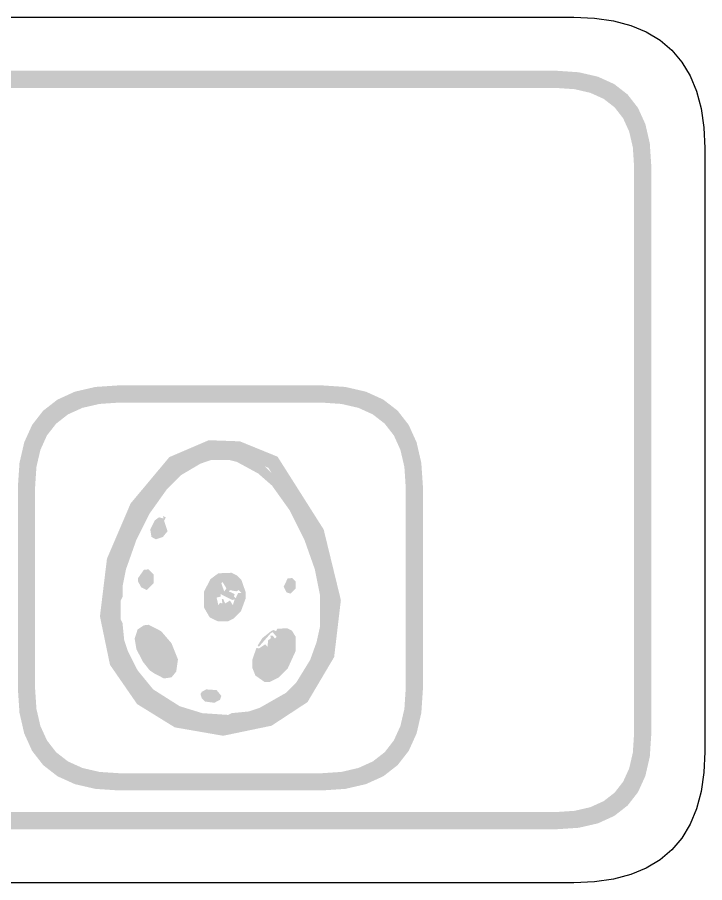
# Model space of a CAD drawing. Header units: millimetres. Extents: x 6 to 294, y 109 to 451.
# Drawn here: x 54.09 to 70.04, y 340.86 to 360.94 of the extents above; entities that cross this region are included whole.
import ezdxf

# ---------------------------------------------------------------- set-up
doc = ezdxf.new("R2010")
doc.units = ezdxf.units.MM
doc.layers.add('CUT', color=1, linetype='Continuous')
doc.layers.add('RASTER', color=7, linetype='Continuous')

msp = doc.modelspace()

# ---------------------------------------------------------------- hatches: boundary and pattern name
at = {"layer": 'RASTER'}
h = msp.add_hatch(color=7, dxfattribs=at)
h.paths.add_polyline_path([(7.2, 357.501), (7.234, 358.016), (7.337, 358.463), (7.509, 358.841), (7.75, 359.151), (8.059, 359.391), (8.438, 359.563), (8.884, 359.666), (9.4, 359.701), (66.6, 359.701), (67.116, 359.666), (67.563, 359.563), (67.941, 359.391), (68.25, 359.151), (68.491, 358.841), (68.663, 358.463), (68.766, 358.016), (68.8, 357.501), (68.8, 344.301), (68.766, 343.785), (68.663, 343.338), (68.491, 342.96), (68.25, 342.651), (67.941, 342.41), (67.563, 342.238), (67.116, 342.135), (66.6, 342.101), (9.4, 342.101), (8.884, 342.135), (8.438, 342.238), (8.059, 342.41), (7.75, 342.651), (7.509, 342.96), (7.337, 343.338), (7.234, 343.785), (7.2, 344.301)])
h.paths.add_polyline_path([(7.6, 357.501), (7.6, 344.301), (7.628, 343.879), (7.712, 343.513), (7.853, 343.204), (8.05, 342.951), (8.303, 342.754), (8.612, 342.613), (8.978, 342.529), (9.4, 342.501), (66.6, 342.501), (67.022, 342.529), (67.387, 342.613), (67.697, 342.754), (67.95, 342.951), (68.147, 343.204), (68.288, 343.513), (68.372, 343.879), (68.4, 344.301), (68.4, 357.501), (68.372, 357.923), (68.288, 358.288), (68.147, 358.598), (67.95, 358.851), (67.697, 359.048), (67.387, 359.188), (67.022, 359.273), (66.6, 359.301), (9.4, 359.301), (8.978, 359.273), (8.612, 359.188), (8.303, 359.048), (8.05, 358.851), (7.853, 358.598), (7.712, 358.288), (7.628, 357.923), (7.6, 357.501)], flags=0)
h = msp.add_hatch(color=7, dxfattribs=at)
h.paths.add_polyline_path([(54.1, 350.051), (54.137, 350.602), (54.247, 351.079), (54.43, 351.483), (54.687, 351.813), (55.018, 352.07), (55.422, 352.254), (55.899, 352.364), (56.45, 352.401), (61.15, 352.401), (61.701, 352.364), (62.178, 352.254), (62.582, 352.07), (62.913, 351.813), (63.17, 351.483), (63.353, 351.079), (63.463, 350.602), (63.5, 350.051), (63.5, 345.351), (63.463, 344.8), (63.353, 344.323), (63.17, 343.919), (62.912, 343.588), (62.582, 343.331), (62.178, 343.148), (61.701, 343.038), (61.15, 343.001), (56.45, 343.001), (55.899, 343.038), (55.422, 343.148), (55.018, 343.331), (54.688, 343.588), (54.43, 343.919), (54.247, 344.323), (54.137, 344.8), (54.1, 345.351)])
h.paths.add_polyline_path([(54.5, 350.051), (54.5, 345.351), (54.53, 344.894), (54.622, 344.498), (54.774, 344.163), (54.987, 343.888), (55.262, 343.675), (55.597, 343.523), (55.993, 343.431), (56.45, 343.401), (61.15, 343.401), (61.607, 343.431), (62.003, 343.523), (62.338, 343.675), (62.613, 343.888), (62.826, 344.163), (62.978, 344.498), (63.07, 344.894), (63.1, 345.351), (63.1, 350.051), (63.07, 350.508), (62.978, 350.904), (62.826, 351.239), (62.613, 351.513), (62.338, 351.727), (62.003, 351.879), (61.607, 351.97), (61.15, 352.001), (56.45, 352.001), (55.993, 351.97), (55.597, 351.879), (55.262, 351.727), (54.988, 351.513), (54.774, 351.239), (54.622, 350.904), (54.53, 350.508), (54.5, 350.051)], flags=0)
h = msp.add_hatch(color=7, dxfattribs=at)
h.paths.add_polyline_path([(58.529, 351.128), (59.252, 351.102), (60.126, 350.746), (61.197, 349.056), (61.596, 347.418), (61.44, 346.097), (60.821, 345.051), (59.988, 344.504), (58.863, 344.27), (57.741, 344.465), (56.866, 345.006), (56.237, 345.917), (56.004, 347.04), (56.167, 348.379), (56.716, 349.661), (57.616, 350.737)])
h.paths.add_polyline_path([(58.589, 350.806), (57.812, 350.473), (56.992, 349.491), (56.479, 348.295), (56.328, 347.053), (56.537, 346.045), (57.091, 345.243), (57.857, 344.77), (58.858, 344.596), (59.864, 344.804), (60.583, 345.278), (61.13, 346.202), (61.272, 347.399), (60.899, 348.929), (59.911, 350.489), (59.184, 350.784), (58.589, 350.806)], flags=0)
h = msp.add_hatch(color=7, dxfattribs=at)
h.paths.add_polyline_path([(58.51, 350.855), (59.102, 350.867), (59.343, 350.786), (59.837, 350.517), (60.28, 350.075), (60.561, 349.672), (60.871, 349.097), (61.152, 348.374), (61.313, 347.69), (61.313, 346.725), (61.273, 346.524), (61.072, 345.921), (60.883, 345.587), (60.4, 345.064), (60.159, 344.903), (59.785, 344.714), (59.182, 344.553), (58.458, 344.553), (58.257, 344.594), (57.775, 344.754), (57.36, 344.984), (56.999, 345.265), (56.757, 345.547), (56.407, 346.242), (56.287, 346.725), (56.287, 347.61), (56.327, 347.69), (56.367, 348.092), (56.488, 348.494), (56.838, 349.311), (57.159, 349.833), (57.602, 350.356), (58.044, 350.678)])
h.paths.add_polyline_path([(58.579, 350.666), (58.338, 350.585), (57.883, 350.316), (57.561, 349.994), (57.159, 349.431), (56.85, 348.816), (56.608, 348.132), (56.528, 347.73), (56.528, 347.489), (56.488, 347.408), (56.488, 346.966), (56.528, 346.886), (56.568, 346.484), (56.649, 346.242), (56.878, 345.788), (57.24, 345.346), (57.855, 344.956), (58.378, 344.795), (58.981, 344.754), (59.061, 344.795), (59.463, 344.835), (59.705, 344.915), (60.32, 345.265), (60.561, 345.506), (60.883, 346.029), (61.032, 346.443), (61.112, 346.805), (61.112, 347.529), (60.992, 348.132), (60.75, 348.816), (60.4, 349.512), (59.998, 350.075), (59.677, 350.356), (59.182, 350.625), (59.021, 350.666)], flags=0)
h.paths.add_polyline_path([(57.465, 349.367), (57.533, 349.339), (57.493, 349.258), (57.574, 349.017), (57.465, 348.884), (57.304, 348.828), (57.2, 348.884), (57.171, 349.057), (57.28, 349.27), (57.372, 349.339), (57.481, 349.311)], flags=0)
h.paths.add_polyline_path([(57.023, 348.12), (57.131, 348.132), (57.252, 348.012), (57.252, 347.811), (57.091, 347.65), (56.958, 347.718), (56.89, 347.851), (56.89, 347.931)], flags=0)
h.paths.add_polyline_path([(58.752, 348.04), (59.061, 348.052), (59.194, 347.984), (59.291, 347.879), (59.383, 347.61), (59.383, 347.449), (59.275, 347.155), (59.114, 346.994), (58.981, 346.926), (58.74, 346.926), (58.551, 347.018), (58.418, 347.248), (58.418, 347.61), (58.567, 347.903)], flags=0)
h.paths.add_polyline_path([(60.36, 347.919), (60.469, 347.931), (60.549, 347.851), (60.549, 347.69), (60.429, 347.569), (60.336, 347.597), (60.268, 347.73)], flags=0)
h.paths.add_polyline_path([(58.848, 347.839), (58.82, 347.811), (58.888, 347.622), (58.941, 347.69)], flags=0)
h.paths.add_polyline_path([(59.021, 347.65), (58.993, 347.622), (59.13, 347.557), (59.114, 347.501), (59.154, 347.461), (59.21, 347.581), (59.291, 347.581), (59.222, 347.65), (59.17, 347.622)], flags=0)
h.paths.add_polyline_path([(58.808, 347.557), (58.808, 347.501), (58.712, 347.477), (58.752, 347.3), (58.792, 347.356), (58.848, 347.34), (58.832, 347.437), (58.86, 347.449), (58.913, 347.34), (59.021, 347.408), (59.09, 347.3), (59.13, 347.437), (59.073, 347.421)], flags=0)
h.paths.add_polyline_path([(57.023, 346.833), (57.131, 346.846), (57.425, 346.697), (57.666, 346.415), (57.815, 346.041), (57.775, 345.76), (57.666, 345.627), (57.493, 345.599), (57.28, 345.708), (57.159, 345.788), (56.999, 345.989), (56.85, 346.283), (56.81, 346.524), (56.878, 346.737)], flags=0)
h.paths.add_polyline_path([(60.119, 346.753), (60.348, 346.765), (60.457, 346.713), (60.549, 346.564), (60.549, 346.242), (60.36, 345.828), (60.159, 345.627), (59.946, 345.519), (59.825, 345.519), (59.612, 345.667), (59.544, 345.84), (59.544, 346.041), (59.636, 346.311), (59.693, 346.295), (59.837, 346.391), (59.894, 346.335), (59.906, 346.484), (59.974, 346.536), (59.958, 346.592), (60.014, 346.592), (60.067, 346.524), (60.107, 346.564), (60.014, 346.673), (59.974, 346.657), (59.693, 346.335), (59.665, 346.363), (59.773, 346.536), (59.974, 346.697), (60.026, 346.725), (60.095, 346.697)], flags=0)
h.paths.add_polyline_path([(58.47, 345.346), (58.712, 345.33), (58.82, 345.197), (58.792, 345.104), (58.659, 345.036), (58.446, 345.064), (58.366, 345.145), (58.338, 345.237), (58.366, 345.289)], flags=0)

# ---------------------------------------------------------------- linework, layer by layer
at = {"layer": 'CUT'}
msp.add_lwpolyline([(8.999, 360.941), (67.001, 360.941), (67.483, 360.92), (67.925, 360.857), (68.325, 360.751), (68.685, 360.603), (69.003, 360.413), (69.278, 360.179), (69.512, 359.903), (69.703, 359.585), (69.851, 359.226), (69.956, 358.825), (70.019, 358.384), (70.04, 357.902), (70.04, 343.9), (70.019, 343.418), (69.956, 342.976), (69.851, 342.576), (69.703, 342.216), (69.512, 341.898), (69.278, 341.622), (69.003, 341.389), (68.685, 341.198), (68.325, 341.05), (67.925, 340.945), (67.483, 340.882), (67.001, 340.861), (8.999, 340.861)], dxfattribs=at)

doc.saveas('drawing.dxf')
